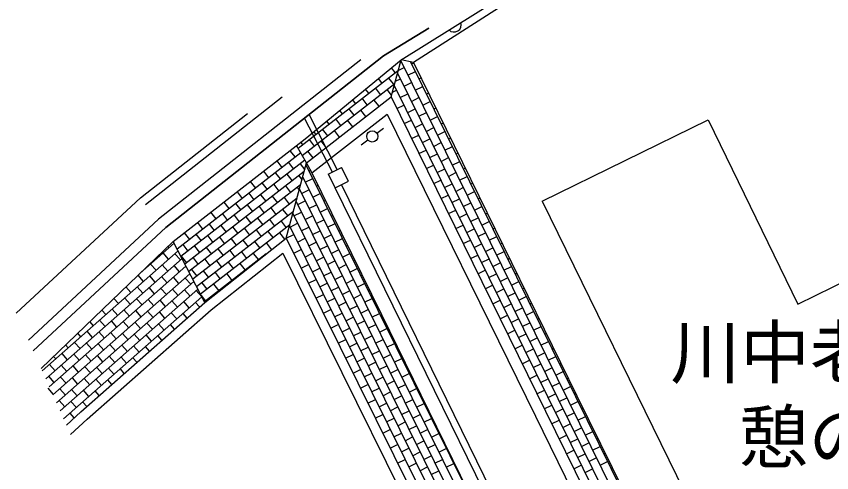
# Model space of a CAD drawing. Units: millimetres, scale not verified. Extents: x 40000 to 680000, y 20000 to 380000.
# Drawn here: x 62186 to 91421, y 283852 to 300227 of the extents above; entities that cross this region are included whole.
import ezdxf
from ezdxf.enums import TextEntityAlignment as Align

# ---------------------------------------------------------------- set-up
doc = ezdxf.new("R2010")
doc.units = ezdxf.units.MM
doc.header["$LTSCALE"] = 1000
doc.layers.add('M-BGD', color=7, linetype='Continuous', lineweight=25)
doc.styles.add('ＭＳ ゴシック', font='')
doc.styles.get('ＭＳ ゴシック').set_extended_font_data('MS Gothic')

msp = doc.modelspace()

# ---------------------------------------------------------------- linework, layer by layer
at = {"layer": 'M-BGD'}
for p, q in [((81596, 301885), (76423, 298575)), ((75985, 298666), (79983, 301166)), ((76972, 299799), (75356, 298806)), ((75356, 298806), (76972, 299799)), ((75356, 298806), (67545, 292647)), ((67545, 292647), (75356, 298806)), ((74539, 298671), (67284, 292951)), ((72548, 295835), (75985, 298666)), ((75627, 297336), (75985, 298666)), ((75974, 298628), (86965, 276294)), ((76423, 298575), (75985, 298666)), ((76325, 298595), (87239, 276417)), ((76363, 298518), (76434, 298553)), ((76423, 298575), (82287, 286615)), ((72288, 295491), (75886, 298300)), ((75768, 298208), (75636, 298378)), ((75881, 298280), (76094, 298385)), ((76226, 298116), (76495, 298249)), ((75296, 297839), (75172, 297997)), ((75717, 297787), (75532, 298024)), ((75777, 297895), (75957, 297984)), ((75856, 298189), (86691, 276172)), ((76628, 297979), (76698, 298014)), ((72440, 295228), (75756, 297818)), ((74823, 297470), (74709, 297615)), ((75244, 297418), (75059, 297655)), ((75738, 297750), (86416, 276050)), ((76090, 297715), (76359, 297847)), ((76491, 297578), (76760, 297710)), ((66819, 293475), (71716, 297337)), ((72591, 294966), (75627, 297336)), ((75642, 297395), (75480, 297603)), ((75627, 297336), (81156, 286060)), ((75673, 297510), (75820, 297582)), ((75953, 297313), (76222, 297445)), ((76893, 297441), (76962, 297475)), ((74350, 297101), (74246, 297233)), ((74771, 297049), (74586, 297285)), ((75192, 296997), (75007, 297233)), ((75831, 296919), (76085, 297044)), ((76355, 297176), (76624, 297309)), ((76756, 297039), (77025, 297172)), ((66633, 293711), (70478, 296742)), ((73877, 296731), (73783, 296852)), ((74298, 296680), (74113, 296916)), ((74719, 296628), (74534, 296864)), ((76218, 296775), (76487, 296907)), ((76619, 296638), (76889, 296770)), ((77158, 296903), (77226, 296936)), ((73518, 294640), (72522, 296572)), ((73696, 294732), (72682, 296698)), ((72784, 294609), (75484, 296718)), ((73404, 296362), (73320, 296470)), ((73825, 296310), (73640, 296547)), ((74246, 296258), (74061, 296495)), ((75484, 296718), (80797, 285883)), ((76096, 296380), (76350, 296505)), ((77021, 296501), (77290, 296634)), ((81039, 293593), (86995, 296517)), ((86995, 296517), (90202, 289903)), ((73352, 295941), (73167, 296177)), ((75109, 296035), (75351, 296213)), ((76483, 296236), (76752, 296369)), ((76884, 296099), (77154, 296232)), ((77423, 296364), (77490, 296398)), ((72931, 295993), (72856, 296088)), ((73773, 295889), (73589, 296126)), ((76360, 295841), (76615, 295967)), ((77286, 295963), (77555, 296095)), ((77688, 295826), (77754, 295859)), ((67809, 292149), (72548, 295835)), ((72591, 294966), (72232, 295589)), ((72458, 295624), (72390, 295711)), ((72879, 295572), (72695, 295808)), ((73300, 295520), (73116, 295756)), ((74546, 295620), (74787, 295798)), ((76748, 295698), (77017, 295830)), ((77149, 295561), (77418, 295694)), ((72383, 295326), (67950, 291878)), ((71995, 295404), (72179, 295168)), ((72827, 295151), (72643, 295387)), ((76624, 295303), (76880, 295429)), ((77013, 295159), (77282, 295292)), ((77551, 295424), (77820, 295557)), ((77953, 295288), (78019, 295320)), ((72534, 295064), (68090, 291607)), ((71521, 295036), (71706, 294799)), ((71942, 294983), (72127, 294747)), ((77414, 295023), (77683, 295155)), ((77816, 294886), (78085, 295019)), ((71863, 292271), (72591, 294966)), ((72363, 294931), (72525, 294723)), ((72572, 294897), (82573, 274672)), ((72778, 294620), (72591, 294966)), ((72682, 294676), (72724, 294697)), ((73366, 294564), (73849, 294807)), ((74096, 294316), (73849, 294807)), ((76888, 294764), (77145, 294890)), ((77277, 294621), (77547, 294754)), ((78217, 294749), (78283, 294781)), ((72509, 294664), (68230, 291336)), ((71048, 294668), (71232, 294431)), ((71469, 294615), (71653, 294378)), ((71890, 294562), (72074, 294326)), ((72311, 294510), (72427, 294360)), ((72454, 294460), (82668, 273803)), ((72546, 294274), (72815, 294407)), ((75289, 289520), (72778, 294620)), ((73366, 294564), (73613, 294073)), ((77679, 294484), (77948, 294617)), ((78081, 294348), (78350, 294480)), ((72380, 294183), (68371, 291065)), ((70574, 294299), (70758, 294062)), ((70995, 294247), (71179, 294010)), ((71416, 294194), (71600, 293957)), ((71837, 294141), (72021, 293905)), ((72948, 294138), (72990, 294160)), ((73613, 294073), (74096, 294316)), ((83611, 274246), (73840, 294187)), ((77152, 294225), (77410, 294352)), ((77542, 294083), (77812, 294215)), ((78482, 294211), (78547, 294243)), ((70101, 293931), (70285, 293694)), ((70522, 293878), (70706, 293641)), ((70943, 293826), (71127, 293589)), ((72258, 294089), (72329, 293997)), ((72336, 294022), (82397, 273675)), ((72410, 293873), (72679, 294005)), ((72812, 293737), (73081, 293870)), ((83385, 274140), (73616, 294075)), ((77416, 293686), (77675, 293814)), ((77944, 293946), (78213, 294079)), ((78346, 293809), (78615, 293942)), ((62186, 289574), (66633, 293711)), ((72250, 293702), (68511, 290794)), ((69627, 293563), (69811, 293326)), ((71364, 293773), (71548, 293536)), ((71785, 293720), (71969, 293484)), ((72206, 293668), (72231, 293634)), ((72218, 293584), (82125, 273548)), ((72274, 293471), (72543, 293604)), ((73214, 293601), (73257, 293622)), ((77807, 293544), (78076, 293677)), ((78209, 293408), (78478, 293540)), ((78747, 293673), (78811, 293704)), ((81039, 293593), (88196, 278970)), ((90202, 289903), (97668, 293563)), ((70048, 293510), (70232, 293273)), ((70469, 293457), (70653, 293221)), ((70890, 293405), (71074, 293168)), ((71311, 293352), (71495, 293115)), ((71732, 293299), (71916, 293063)), ((72676, 293335), (72945, 293468)), ((73078, 293199), (73347, 293332)), ((77681, 293148), (77940, 293275)), ((78611, 293271), (78880, 293403)), ((67284, 292951), (62618, 288609)), ((72120, 293221), (68651, 290523)), ((69153, 293194), (69338, 292957)), ((69574, 293142), (69759, 292905)), ((69995, 293089), (70180, 292852)), ((70416, 293036), (70600, 292800)), ((70837, 292984), (71021, 292747)), ((72100, 293146), (81854, 273420)), ((72138, 293069), (72407, 293202)), ((72540, 292933), (72809, 293066)), ((73480, 293063), (73523, 293084)), ((78072, 293006), (78341, 293139)), ((78474, 292869), (78743, 293002)), ((79012, 293134), (79075, 293165)), ((67545, 292647), (62790, 288224)), ((62790, 288224), (67545, 292647)), ((68680, 292826), (68864, 292589)), ((71990, 292740), (68792, 290253)), ((69101, 292773), (69285, 292536)), ((69522, 292721), (69706, 292484)), ((69943, 292668), (70127, 292431)), ((71258, 292931), (71442, 292694)), ((71679, 292878), (71863, 292642)), ((71981, 292708), (81582, 273292)), ((72002, 292667), (72271, 292800)), ((72404, 292531), (72673, 292664)), ((72942, 292797), (73211, 292930)), ((73344, 292661), (73613, 292794)), ((77945, 292609), (78205, 292737)), ((78876, 292733), (79145, 292865)), ((68206, 292457), (68390, 292221)), ((68627, 292405), (68811, 292168)), ((69048, 292352), (69232, 292115)), ((70364, 292615), (70548, 292379)), ((70785, 292563), (70969, 292326)), ((71206, 292510), (71390, 292273)), ((71627, 292457), (71807, 292226)), ((71866, 292265), (72135, 292398)), ((72806, 292395), (73075, 292528)), ((73208, 292259), (73477, 292392)), ((73746, 292525), (73790, 292547)), ((78337, 292468), (78606, 292600)), ((78739, 292331), (79008, 292464)), ((79277, 292596), (79339, 292627)), ((63073, 287591), (67809, 292149)), ((66630, 291014), (67842, 292086)), ((68942, 289962), (67809, 292149)), ((68942, 289962), (71863, 292271)), ((69469, 292300), (69653, 292063)), ((69890, 292247), (70074, 292010)), ((70311, 292194), (70495, 291958)), ((70732, 292142), (70916, 291905)), ((71153, 292089), (71336, 291854)), ((71863, 292271), (77475, 280921)), ((72268, 292129), (72537, 292262)), ((72670, 291993), (72939, 292126)), ((73610, 292123), (73878, 292256)), ((78209, 292070), (78470, 292199)), ((78602, 291929), (78871, 292062)), ((79140, 292194), (79410, 292327)), ((79542, 292058), (79604, 292088)), ((63113, 287503), (67984, 291811)), ((67670, 291934), (67632, 291978)), ((68154, 292036), (68338, 291800)), ((68574, 291984), (68759, 291747)), ((68995, 291931), (69180, 291694)), ((69416, 291879), (69601, 291642)), ((69837, 291826), (70022, 291589)), ((70258, 291773), (70443, 291537)), ((72132, 291727), (72401, 291860)), ((73072, 291857), (73341, 291990)), ((73474, 291721), (73743, 291854)), ((74011, 291987), (74056, 292009)), ((79004, 291793), (79273, 291925)), ((79405, 291656), (79675, 291788)), ((63242, 287216), (68127, 291537)), ((67221, 291537), (67199, 291562)), ((67644, 291511), (67446, 291735)), ((68068, 291485), (67869, 291710)), ((68101, 291615), (68285, 291379)), ((68522, 291563), (68706, 291326)), ((71140, 291699), (68932, 289982)), ((68943, 291510), (69127, 291273)), ((69167, 289693), (71741, 291728)), ((70679, 291721), (70864, 291484)), ((71741, 291728), (77161, 280766)), ((72534, 291591), (72803, 291724)), ((72936, 291455), (73205, 291588)), ((73876, 291585), (74144, 291718)), ((74277, 291449), (74322, 291472)), ((78473, 291532), (78735, 291660)), ((78867, 291391), (79136, 291524)), ((79807, 291519), (79868, 291549)), ((63370, 286929), (68269, 291262)), ((67195, 291113), (66996, 291338)), ((67619, 291087), (67420, 291312)), ((68042, 291061), (67843, 291286)), ((68274, 291252), (68267, 291260)), ((69364, 291458), (69548, 291221)), ((69785, 291405), (69969, 291168)), ((70206, 291352), (70390, 291116)), ((70627, 291300), (70630, 291296)), ((72398, 291189), (72667, 291322)), ((72800, 291053), (73069, 291186)), ((73338, 291319), (73607, 291452)), ((73740, 291183), (74008, 291316)), ((74141, 291047), (74410, 291180)), ((79269, 291254), (79538, 291387)), ((79670, 291118), (79939, 291250)), ((63498, 286642), (68411, 290987)), ((66746, 290716), (66550, 290937)), ((66772, 291139), (66766, 291145)), ((67169, 290690), (66970, 290914)), ((67593, 290664), (67394, 290889)), ((68469, 291142), (68653, 290905)), ((68890, 291089), (69074, 290852)), ((69311, 291037), (69495, 290800)), ((69732, 290984), (69916, 290747)), ((70153, 290931), (70159, 290924)), ((73202, 290917), (73471, 291050)), ((73604, 290781), (73873, 290914)), ((74543, 290911), (74589, 290934)), ((78737, 290993), (78999, 291122)), ((79132, 290853), (79401, 290985)), ((80072, 290981), (80132, 291010)), ((63627, 286355), (68553, 290713)), ((68016, 290638), (67817, 290863)), ((68440, 290612), (68241, 290837)), ((68838, 290668), (69022, 290431)), ((69259, 290616), (69443, 290379)), ((72664, 290651), (72933, 290784)), ((73066, 290515), (73335, 290648)), ((74006, 290645), (74274, 290778)), ((74407, 290510), (74676, 290642)), ((79534, 290716), (79803, 290848)), ((79935, 290579), (80204, 290712)), ((63755, 286068), (68696, 290438)), ((66296, 290318), (66117, 290521)), ((66720, 290292), (66521, 290517)), ((67143, 290266), (66944, 290491)), ((67567, 290240), (67368, 290465)), ((67990, 290214), (67791, 290439)), ((68414, 290188), (68215, 290413)), ((68837, 290163), (68638, 290387)), ((69680, 290563), (69689, 290552)), ((73468, 290380), (73737, 290512)), ((73870, 290244), (74138, 290377)), ((74809, 290374), (74855, 290396)), ((79001, 290454), (79264, 290584)), ((79397, 290314), (79666, 290447)), ((79798, 290178), (80068, 290310)), ((80337, 290443), (80396, 290472)), ((63884, 285781), (68838, 290163)), ((65847, 289921), (65685, 290104)), ((66270, 289895), (66072, 290119)), ((66694, 289869), (66495, 290093)), ((67117, 289843), (66918, 290068)), ((67541, 289817), (67342, 290042)), ((67964, 289791), (67765, 290016)), ((68813, 290211), (68969, 290010)), ((69206, 290195), (69218, 290179)), ((72930, 290114), (73199, 290247)), ((73332, 289978), (73601, 290111)), ((74271, 290108), (74540, 290241)), ((74673, 289972), (74942, 290105)), ((79266, 289915), (79529, 290045)), ((80200, 290041), (80469, 290173)), ((64496, 286036), (68942, 289962)), ((65821, 289497), (65622, 289722)), ((68388, 289765), (68189, 289990)), ((68758, 289799), (68612, 289964)), ((73734, 289842), (74003, 289975)), ((74136, 289706), (74404, 289839)), ((75075, 289836), (75122, 289859)), ((79662, 289776), (79931, 289908)), ((80063, 289639), (80333, 289772)), ((80602, 289904), (80660, 289933)), ((64730, 285776), (69167, 289693)), ((65397, 289523), (65252, 289688)), ((66244, 289471), (66046, 289696)), ((66668, 289445), (66469, 289670)), ((67091, 289419), (66893, 289644)), ((67515, 289393), (67316, 289618)), ((67938, 289367), (67739, 289592)), ((68308, 289402), (68163, 289566)), ((73196, 289576), (73465, 289709)), ((73598, 289440), (73867, 289573)), ((74000, 289304), (74268, 289437)), ((74537, 289570), (74806, 289703)), ((74939, 289434), (75208, 289567)), ((82937, 273929), (75289, 289520)), ((79530, 289377), (79794, 289507)), ((80465, 289503), (80734, 289635)), ((64948, 289126), (64819, 289271)), ((65371, 289100), (65173, 289324)), ((65795, 289074), (65596, 289298)), ((66218, 289048), (66020, 289272)), ((66642, 289022), (66443, 289247)), ((67065, 288996), (66867, 289221)), ((67489, 288970), (67290, 289195)), ((67858, 289005), (67714, 289169)), ((73462, 289038), (73731, 289171)), ((74401, 289168), (74670, 289301)), ((74803, 289032), (75072, 289165)), ((75341, 289298), (75387, 289321)), ((79927, 289238), (80196, 289370)), ((80328, 289101), (80597, 289233)), ((80867, 289366), (80924, 289394)), ((64499, 288728), (64386, 288855)), ((64922, 288702), (64723, 288927)), ((65346, 288676), (65147, 288901)), ((65769, 288650), (65570, 288875)), ((66192, 288624), (65994, 288849)), ((73864, 288902), (74133, 289035)), ((74266, 288766), (74534, 288899)), ((75205, 288896), (75474, 289029)), ((79794, 288838), (80059, 288969)), ((80730, 288964), (80999, 289097)), ((81132, 288828), (81189, 288856)), ((66616, 288598), (66417, 288823)), ((67039, 288572), (66841, 288797)), ((67409, 288608), (67264, 288771)), ((73728, 288500), (73997, 288633)), ((74667, 288630), (74936, 288763)), ((75069, 288494), (75338, 288627)), ((75607, 288760), (75652, 288782)), ((80192, 288699), (80461, 288832)), ((80593, 288563), (80862, 288695)), ((80995, 288426), (81264, 288558)), ((64049, 288331), (63954, 288438)), ((64473, 288305), (64274, 288529)), ((64896, 288279), (64697, 288503)), ((65320, 288253), (65121, 288477)), ((65743, 288227), (65544, 288451)), ((66167, 288201), (65968, 288426)), ((66590, 288175), (66391, 288400)), ((66959, 288211), (66815, 288374)), ((74130, 288364), (74398, 288497)), ((74531, 288228), (74800, 288361)), ((75471, 288358), (75740, 288491)), ((80058, 288299), (80324, 288430)), ((80457, 288161), (80726, 288293)), ((81397, 288289), (81453, 288317)), ((63600, 287933), (63521, 288022)), ((64023, 287907), (63825, 288132)), ((64447, 287881), (64248, 288106)), ((64870, 287855), (64671, 288080)), ((65294, 287829), (65095, 288054)), ((65717, 287803), (65518, 288028)), ((66141, 287777), (65942, 288002)), ((66509, 287814), (66365, 287976)), ((73994, 287962), (74263, 288095)), ((74933, 288092), (75202, 288225)), ((75335, 287956), (75604, 288089)), ((75873, 288222), (75916, 288243)), ((80858, 288024), (81127, 288157)), ((81260, 287888), (81529, 288020)), ((63574, 287510), (63375, 287734)), ((63997, 287484), (63799, 287708)), ((64421, 287458), (64222, 287682)), ((74396, 287826), (74664, 287959)), ((74797, 287690), (75066, 287823)), ((75199, 287554), (75468, 287687)), ((75737, 287820), (76006, 287953)), ((76139, 287684), (76180, 287705)), ((80322, 287761), (80589, 287892)), ((80721, 287623), (80991, 287755)), ((81661, 287751), (81717, 287778)), ((64844, 287432), (64645, 287656)), ((65268, 287406), (65069, 287630)), ((65691, 287380), (65492, 287605)), ((66059, 287417), (65916, 287579)), ((74260, 287424), (74528, 287557)), ((74661, 287288), (74930, 287421)), ((75601, 287418), (75870, 287551)), ((76003, 287282), (76272, 287415)), ((81123, 287486), (81392, 287618)), ((81525, 287349), (81794, 287482)), ((63548, 287086), (63349, 287311)), ((63971, 287060), (63773, 287285)), ((64395, 287034), (64196, 287259)), ((64818, 287008), (64620, 287233)), ((65242, 286982), (65043, 287207)), ((65609, 287019), (65466, 287181)), ((75063, 287152), (75332, 287285)), ((75465, 287017), (75734, 287149)), ((76405, 287147), (76444, 287166)), ((80586, 287222), (80854, 287353)), ((80986, 287084), (81256, 287217)), ((81926, 287213), (81981, 287239)), ((63522, 286663), (63323, 286887)), ((63945, 286637), (63747, 286861)), ((64369, 286611), (64170, 286835)), ((64792, 286585), (64594, 286809)), ((74526, 286887), (74794, 287020)), ((74927, 286751), (75196, 286884)), ((75867, 286881), (76136, 287014)), ((76269, 286745), (76538, 286878)), ((80851, 286683), (81119, 286815)), ((81388, 286948), (81657, 287080)), ((81790, 286811), (82059, 286943)), ((65160, 286622), (65017, 286784)), ((75329, 286615), (75598, 286748)), ((75731, 286479), (76000, 286612)), ((76671, 286609), (76709, 286627)), ((81251, 286546), (81520, 286678)), ((81653, 286409), (81922, 286542)), ((82191, 286674), (82245, 286701)), ((82287, 286615), (87294, 276441)), ((63920, 286213), (63721, 286438)), ((64343, 286187), (64144, 286412)), ((64710, 286225), (64568, 286386)), ((74791, 286349), (75060, 286482)), ((75193, 286213), (75462, 286346)), ((75595, 286077), (75864, 286210)), ((76133, 286343), (76402, 286476)), ((76535, 286207), (76804, 286340)), ((81115, 286144), (81384, 286277)), ((82055, 286273), (82324, 286405)), ((63981, 285563), (64496, 286036)), ((64264, 285824), (64118, 285988)), ((75057, 285811), (75326, 285944)), ((75997, 285941), (76266, 286074)), ((76399, 285805), (76668, 285938)), ((76937, 286071), (76973, 286089)), ((81156, 286060), (86142, 275928)), ((81516, 286008), (81785, 286140)), ((81918, 285871), (82187, 286003)), ((82456, 286136), (82510, 286162)), ((64131, 285227), (64730, 285776)), ((75459, 285675), (75728, 285808)), ((75861, 285539), (76130, 285672)), ((76801, 285669), (77070, 285802)), ((80797, 285883), (85979, 275354)), ((81379, 285606), (81649, 285738)), ((82319, 285734), (82589, 285867)), ((75323, 285273), (75592, 285406)), ((76263, 285403), (76532, 285536)), ((76665, 285267), (76934, 285400)), ((77203, 285533), (77237, 285550)), ((81781, 285469), (82050, 285602)), ((82183, 285333), (82452, 285465)), ((82721, 285597), (82775, 285624)), ((75725, 285137), (75994, 285270)), ((76127, 285001), (76396, 285134)), ((77067, 285131), (77336, 285264)), ((81644, 285068), (81914, 285200)), ((82046, 284931), (82315, 285063)), ((82584, 285196), (82854, 285328)), ((82986, 285059), (83040, 285086)), ((75589, 284735), (75858, 284868)), ((76529, 284865), (76798, 284998)), ((76931, 284729), (77200, 284862)), ((77469, 284995), (77501, 285011)), ((82448, 284794), (82717, 284927)), ((82849, 284657), (83118, 284790)), ((75991, 284599), (76260, 284732)), ((76393, 284463), (76662, 284596)), ((76795, 284327), (77064, 284460)), ((77333, 284593), (77602, 284726)), ((77735, 284457), (77766, 284473)), ((81909, 284529), (82179, 284662)), ((82311, 284393), (82580, 284525)), ((83251, 284521), (83305, 284547)), ((75855, 284197), (76124, 284330)), ((76257, 284061), (76526, 284194)), ((77197, 284191), (77466, 284324)), ((77599, 284055), (77868, 284188)), ((82713, 284256), (82982, 284388)), ((83114, 284119), (83383, 284252)), ((76659, 283925), (76928, 284058)), ((77061, 283789), (77330, 283922)), ((78001, 283919), (78030, 283934)), ((82174, 283991), (82443, 284123)), ((82576, 283854), (82845, 283987)), ((83516, 283982), (83570, 284009))]:
    msp.add_line(p, q, dxfattribs=at)
msp.add_circle((74948, 295917), 200, dxfattribs=at)
msp.add_arc((77882, 299918), 256, 224.693, 19.3322, dxfattribs=at)

# ---------------------------------------------------------------- texts
at = {"layer": 'M-BGD', "style": 'ＭＳ ゴシック'}
for s, p in [('川中老人', (85640, 286705)), ('憩の家', (88089, 283663))]:
    msp.add_text(s, height=1833, dxfattribs=at).set_placement(p, align=Align.BOTTOM_LEFT)

doc.saveas('drawing.dxf')
